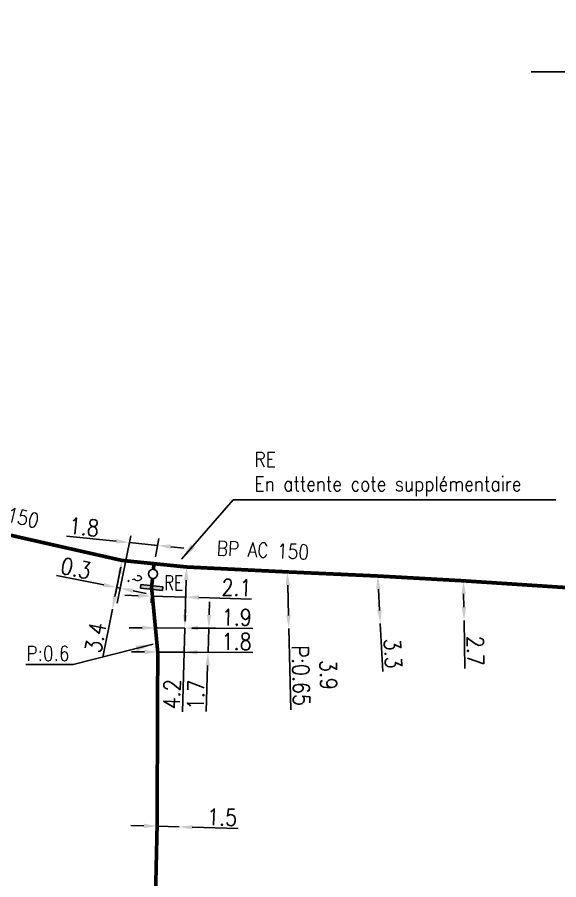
# Model space of a CAD drawing. Header units: millimetres. Extents: x 185000 to 186000, y 127990 to 129010.
# Drawn here: x 185063.8 to 185100.8, y 128191.5 to 128250.4 of the extents above; entities that cross this region are included whole.
import ezdxf
from ezdxf.enums import TextEntityAlignment as Align

# ---------------------------------------------------------------- set-up
doc = ezdxf.new("R2010")
doc.units = ezdxf.units.MM
doc.header["$PDMODE"] = 34
doc.linetypes.add('L_25_AP', pattern=[2000, 1000, 1000])
doc.layers.get('0').update_dxf_attribs({"linetype": 'CONTINUOUS'})
doc.layers.get('DEFPOINTS').update_dxf_attribs({"linetype": 'CONTINUOUS'})
for name, color, linetype in [('L_150', 1, 'CONTINUOUS'), ('L_340', 7, 'CONTINUOUS'), ('L_930', 7, 'CONTINUOUS')]:
    doc.layers.add(name, color=color, linetype=linetype)
doc.styles.add('G_ROMANS', font='ROMANS.SHX', dxfattribs={"width": 0.75})
doc.styles.get("Standard").update_dxf_attribs({"font": 'romans.shx', "width": 0.85})
doc.dimstyles.get("Standard").update_dxf_attribs({"dimtxt": 1.5, "dimasz": 1.2, "dimexe": 0.625, "dimexo": 0.625, "dimgap": 0.25, "dimtad": 1, "dimdec": 1, "dimzin": 0, "dimdsep": 46, "dimtxsty": 'Standard', "dimcen": -0.5, "dimadec": 0, "dimazin": 0, "dimtfac": 1, "dimtdec": 1, "dimtmove": 0, "dimatfit": 3, "dimfxl": 0, "dimtolj": 1, "dimtzin": 0, "dimarcsym": 0})

# ---------------------------------------------------------------- blocks, each defined once
blk = doc.blocks.new('*D2118')
at = {"layer": 'DEFPOINTS', "color": 0, "linetype": 'Continuous', "transparency": 16777216}
for p in [(185073.243, 128208.703), (185075.248, 128208.693), (185075.248, 128208.693)]:
    blk.add_point(p, dxfattribs=at)
at = {"layer": 'L_150', "color": 0, "linetype": 'Continuous', "lineweight": -2, "transparency": 16777216}
for p, q in [((185072.343, 128208.708), (185071.443, 128208.713)), ((185073.243, 128208.703), (185075.248, 128208.693)), ((185076.148, 128208.688), (185079.885, 128208.668))]:
    blk.add_line(p, q, dxfattribs=at)
at = {"layer": 'L_150', "color": 0, "linetype": 'Continuous', "transparency": 16777216}
for points in [[(185072.344, 128208.858), (185072.342, 128208.558), (185073.243, 128208.703)], [(185076.149, 128208.838), (185076.148, 128208.538), (185075.248, 128208.693)]]:
    blk.add_solid(points, dxfattribs=at)
at = {"layer": 'L_150', "color": 0, "linetype": 'Continuous', "transparency": 16777216, "insert": (185078.791, 128209.424), "char_height": 1.125, "attachment_point": 5, "rotation": 359.69874}
blk.add_mtext('\\A1;1.9', dxfattribs=at)
blk = doc.blocks.new('*D2119')
at = {"layer": 'DEFPOINTS', "color": 0, "linetype": 'Continuous', "transparency": 16777216}
for p in [(185075.248, 128208.693), (185076.879, 128208.684), (185073.401, 128207.053)]:
    blk.add_point(p, dxfattribs=at)
at = {"layer": 'L_150', "color": 0, "linetype": 'Continuous', "lineweight": -2, "transparency": 16777216}
for p, q in [((185076.905, 128209.584), (185076.931, 128210.483)), ((185075.717, 128208.69), (185077.347, 128208.682)), ((185076.879, 128208.684), (185076.831, 128207.035)), ((185073.87, 128207.05), (185077.3, 128207.032)), ((185076.805, 128206.135), (185076.713, 128202.984))]:
    blk.add_line(p, q, dxfattribs=at)
at = {"layer": 'L_150', "color": 0, "linetype": 'Continuous', "transparency": 16777216}
for points in [[(185076.755, 128209.588), (185077.055, 128209.579), (185076.879, 128208.684)], [(185076.655, 128206.14), (185076.955, 128206.131), (185076.831, 128207.035)]]:
    blk.add_solid(points, dxfattribs=at)
at = {"layer": 'L_150', "color": 0, "linetype": 'Continuous', "transparency": 16777216, "insert": (185075.996, 128204.127), "char_height": 1.125, "attachment_point": 5, "rotation": 88.341}
blk.add_mtext('\\A1;1.7', dxfattribs=at)
blk = doc.blocks.new('*D2120')
at = {"layer": 'DEFPOINTS', "color": 0, "linetype": 'Continuous', "transparency": 16777216}
for p in [(185073.401, 128207.053), (185075.201, 128207.043), (185075.201, 128207.043)]:
    blk.add_point(p, dxfattribs=at)
at = {"layer": 'L_150', "color": 0, "linetype": 'Continuous', "lineweight": -2, "transparency": 16777216}
for p, q in [((185072.501, 128207.058), (185071.601, 128207.062)), ((185073.401, 128207.053), (185075.201, 128207.043)), ((185076.101, 128207.039), (185079.899, 128207.019))]:
    blk.add_line(p, q, dxfattribs=at)
at = {"layer": 'L_150', "color": 0, "linetype": 'Continuous', "transparency": 16777216}
for points in [[(185072.501, 128207.208), (185072.5, 128206.908), (185073.401, 128207.053)], [(185076.101, 128207.189), (185076.1, 128206.889), (185075.201, 128207.043)]]:
    blk.add_solid(points, dxfattribs=at)
at = {"layer": 'L_150', "color": 0, "linetype": 'Continuous', "transparency": 16777216, "insert": (185078.782, 128207.775), "char_height": 1.125, "attachment_point": 5, "rotation": 359.69874}
blk.add_mtext('\\A1;1.8', dxfattribs=at)
blk = doc.blocks.new('*D2121')
at = {"layer": 'DEFPOINTS', "color": 0, "linetype": 'Continuous', "transparency": 16777216}
for p in [(185073.356, 128195.16), (185074.855, 128195.116), (185074.855, 128195.116)]:
    blk.add_point(p, dxfattribs=at)
at = {"layer": 'L_150', "color": 0, "linetype": 'Continuous', "lineweight": -2, "transparency": 16777216}
for p, q in [((185072.456, 128195.186), (185071.557, 128195.212)), ((185073.356, 128195.16), (185074.855, 128195.116)), ((185075.755, 128195.09), (185078.895, 128194.999))]:
    blk.add_line(p, q, dxfattribs=at)
at = {"layer": 'L_150', "color": 0, "linetype": 'Continuous', "transparency": 16777216}
for points in [[(185072.461, 128195.336), (185072.452, 128195.036), (185073.356, 128195.16)], [(185075.759, 128195.24), (185075.75, 128194.94), (185074.855, 128195.116)]]:
    blk.add_solid(points, dxfattribs=at)
at = {"layer": 'L_150', "color": 0, "linetype": 'Continuous', "transparency": 16777216, "insert": (185077.797, 128195.782), "char_height": 1.125, "attachment_point": 5, "rotation": 358.341}
blk.add_mtext('\\A1;1.5', dxfattribs=at)
blk = doc.blocks.new('*D2123')
at = {"layer": 'DEFPOINTS', "color": 0, "linetype": 'Continuous', "transparency": 16777216}
for p in [(185075.369, 128212.861), (185075.248, 128208.693), (185075.248, 128208.693)]:
    blk.add_point(p, dxfattribs=at)
at = {"layer": 'L_150', "color": 0, "linetype": 'Continuous', "lineweight": -2, "transparency": 16777216}
for p, q in [((185075.343, 128211.961), (185075.274, 128209.592)), ((185075.248, 128208.693), (185075.082, 128202.963))]:
    blk.add_line(p, q, dxfattribs=at)
at = {"layer": 'L_150', "color": 0, "linetype": 'Continuous', "transparency": 16777216}
for points in [[(185075.193, 128211.966), (185075.493, 128211.957), (185075.369, 128212.861)], [(185075.125, 128209.597), (185075.424, 128209.588), (185075.248, 128208.693)]]:
    blk.add_solid(points, dxfattribs=at)
at = {"layer": 'L_150', "color": 0, "linetype": 'Continuous', "transparency": 16777216, "insert": (185074.367, 128204.174), "char_height": 1.125, "attachment_point": 5, "rotation": 88.341}
blk.add_mtext('\\A1;4.2', dxfattribs=at)
blk = doc.blocks.new('*D2124')
at = {"layer": 'DEFPOINTS', "color": 0, "linetype": 'Continuous', "transparency": 16777216}
for p in [(185070.965, 128213.307), (185070.845, 128211.412), (185070.55, 128209.923)]:
    blk.add_point(p, dxfattribs=at)
at = {"layer": 'L_150', "color": 0, "linetype": 'Continuous', "lineweight": -2, "transparency": 16777216}
for p, q in [((185070.874, 128212.847), (185070.508, 128211)), ((185069.717, 128211.635), (185066.5, 128212.272)), ((185070.845, 128211.412), (185070.599, 128211.46)), ((185070.641, 128210.383), (185070.936, 128211.871)), ((185071.727, 128211.237), (185072.61, 128211.062))]:
    blk.add_line(p, q, dxfattribs=at)
at = {"layer": 'L_150', "color": 0, "linetype": 'Continuous', "transparency": 16777216}
for points in [[(185069.746, 128211.782), (185069.687, 128211.488), (185070.599, 128211.46)], [(185071.757, 128211.384), (185071.698, 128211.09), (185070.845, 128211.412)]]:
    blk.add_solid(points, dxfattribs=at)
at = {"layer": 'L_150', "color": 0, "linetype": 'Continuous', "transparency": 16777216, "insert": (185067.813, 128212.777), "char_height": 1.125, "attachment_point": 5, "rotation": 348.79198}
blk.add_mtext('\\A1;0.3', dxfattribs=at)
blk = doc.blocks.new('*D2125')
at = {"layer": 'DEFPOINTS', "color": 0, "linetype": 'Continuous', "transparency": 16777216}
for p in [(185070.965, 128213.307), (185070.304, 128209.972), (185070.304, 128209.972)]:
    blk.add_point(p, dxfattribs=at)
at = {"layer": 'L_150', "color": 0, "linetype": 'Continuous', "lineweight": -2, "transparency": 16777216}
for p, q in [((185070.79, 128212.424), (185070.479, 128210.854)), ((185070.304, 128209.972), (185069.658, 128206.711))]:
    blk.add_line(p, q, dxfattribs=at)
at = {"layer": 'L_150', "color": 0, "linetype": 'Continuous', "transparency": 16777216}
for points in [[(185070.643, 128212.453), (185070.937, 128212.395), (185070.965, 128213.307)], [(185070.332, 128210.884), (185070.626, 128210.825), (185070.304, 128209.972)]]:
    blk.add_solid(points, dxfattribs=at)
at = {"layer": 'L_150', "color": 0, "linetype": 'Continuous', "transparency": 16777216, "insert": (185069.158, 128208.046), "char_height": 1.125, "attachment_point": 5, "rotation": 78.79198}
blk.add_mtext('\\A1;3.4', dxfattribs=at)
blk = doc.blocks.new('*D2127')
at = {"layer": 'DEFPOINTS', "color": 0, "linetype": 'Continuous', "transparency": 16777216}
for p in [(185071.463, 128214.53), (185073.145, 128213.086), (185070.55, 128209.923)]:
    blk.add_point(p, dxfattribs=at)
at = {"layer": 'L_150', "color": 0, "linetype": 'Continuous', "lineweight": -2, "transparency": 16777216}
for p, q in [((185070.567, 128214.621), (185067.182, 128214.963)), ((185070.641, 128210.385), (185071.554, 128214.992)), ((185073.392, 128214.335), (185071.463, 128214.53)), ((185073.237, 128213.548), (185073.484, 128214.796)), ((185074.288, 128214.244), (185075.183, 128214.153))]:
    blk.add_line(p, q, dxfattribs=at)
at = {"layer": 'L_150', "color": 0, "linetype": 'Continuous', "transparency": 16777216}
for points in [[(185070.582, 128214.77), (185070.552, 128214.471), (185071.463, 128214.53)], [(185074.303, 128214.393), (185074.273, 128214.095), (185073.392, 128214.335)]]:
    blk.add_solid(points, dxfattribs=at)
at = {"layer": 'L_150', "color": 0, "linetype": 'Continuous', "transparency": 16777216, "insert": (185068.373, 128215.597), "char_height": 1.125, "attachment_point": 5, "rotation": 354.21928}
blk.add_mtext('\\A1;1.8', dxfattribs=at)
blk = doc.blocks.new('*D2128')
at = {"layer": 'DEFPOINTS', "color": 0, "linetype": 'Continuous', "transparency": 16777216}
for p in [(185072.98, 128211.459), (185072.963, 128210.874), (185075.248, 128208.693)]:
    blk.add_point(p, dxfattribs=at)
at = {"layer": 'L_340', "color": 0, "linetype": 'Continuous', "lineweight": -2, "transparency": 16777216}
for p, q in [((185072.064, 128210.9), (185071.164, 128210.926)), ((185072.967, 128210.991), (185072.95, 128210.405)), ((185072.963, 128210.874), (185075.31, 128210.806)), ((185075.262, 128209.161), (185075.323, 128211.274)), ((185076.209, 128210.78), (185079.809, 128210.675))]:
    blk.add_line(p, q, dxfattribs=at)
at = {"layer": 'L_340', "color": 0, "linetype": 'Continuous', "transparency": 16777216}
for points in [[(185072.068, 128211.05), (185072.059, 128210.75), (185072.963, 128210.874)], [(185076.214, 128210.93), (185076.205, 128210.63), (185075.31, 128210.806)]]:
    blk.add_solid(points, dxfattribs=at)
at = {"layer": 'L_340', "color": 0, "linetype": 'Continuous', "transparency": 16777216, "insert": (185078.778, 128211.456), "char_height": 1.125, "attachment_point": 5, "rotation": 358.341}
blk.add_mtext('\\A1;2.1', dxfattribs=at)
blk = doc.blocks.new('*D2129')
at = {"layer": 'DEFPOINTS', "color": 0, "linetype": 'Continuous', "transparency": 16777216}
for p in [(185082.245, 128212.524), (185082.342, 128208.655), (185082.342, 128208.655)]:
    blk.add_point(p, dxfattribs=at)
at = {"layer": 'L_150', "color": 0, "linetype": 'Continuous', "lineweight": -2, "transparency": 16777216}
for p, q in [((185082.267, 128211.624), (185082.319, 128209.555)), ((185082.342, 128208.655), (185082.481, 128203.102))]:
    blk.add_line(p, q, dxfattribs=at)
at = {"layer": 'L_150', "color": 0, "linetype": 'Continuous', "transparency": 16777216}
for points in [[(185082.417, 128211.628), (185082.117, 128211.621), (185082.245, 128212.524)], [(185082.469, 128209.559), (185082.169, 128209.551), (185082.342, 128208.655)]]:
    blk.add_solid(points, dxfattribs=at)
at = {"layer": 'L_150', "color": 0, "linetype": 'Continuous', "transparency": 16777216, "insert": (185084.109, 128205.471), "char_height": 1.125, "attachment_point": 5, "rotation": 271.43462}
blk.add_mtext('\\A1;3.9\\PP:0.65', dxfattribs=at)
blk = doc.blocks.new('L_340_20')
at = {"linetype": 'Continuous'}
blk.add_hatch(color=0, dxfattribs=at).paths.add_polyline_path([(0.125, 0.75), (-0.125, 0.75), (-0.125, -0.75), (0.125, -0.75)])
at = {"color": 0, "linetype": 'Continuous'}
blk.add_lwpolyline([(-0.125, 0.75), (0.125, 0.75), (0.125, -0.75), (-0.125, -0.75)], close=True, dxfattribs=at)
at = {"color": 0, "linetype": 'Continuous', "width": 0.75}
for tag, height, flags, p in [('RE', 1, 8, (0, 2.189)), ('DEF_LEG', 1.2, 3, (0, -5)), ('DEF_COUP', 1.2, 3, (0, -7.5)), ('DEF_TYPE', 1.2, 3, (0, -10))]:
    blk.add_attdef(tag, text='', height=height, dxfattribs=dict(at, flags=flags)).set_placement(p, align=Align.MIDDLE)
blk = doc.blocks.new('L_300_15')
at = {"color": 0, "linetype": 'Continuous'}
blk.add_circle((0, 0), 1.56, dxfattribs=at)
at = {"color": 0, "linetype": 'Continuous', "style": 'G_ROMANS', "width": 0.75}
blk.add_text('?', height=4.69, dxfattribs=at).set_placement((0, -6.56), align=Align.MIDDLE_CENTER)
at = {"color": 0, "linetype": 'Continuous', "width": 0.75}
blk.add_attdef('TYP', text='', height=4.69, dxfattribs=at).set_placement((0, 5.78), align=Align.MIDDLE_CENTER)
at = {"color": 0, "linetype": 'Continuous', "width": 0.75, "flags": 1}
blk.add_attdef('NUM', text='', height=3.75, dxfattribs=at).set_placement((0, -3.75), align=Align.MIDDLE_CENTER)
at = {"color": 0, "linetype": 'Continuous', "width": 0.75, "flags": 3}
for tag, p in [('DEF_LEG', (0, -10.71)), ('DEF_COUP', (0, -13.21)), ('DEF_TYPE', (0, -15.71))]:
    blk.add_attdef(tag, text='', height=1.2, dxfattribs=at).set_placement(p, align=Align.MIDDLE)
blk = doc.blocks.new('*D2131')
at = {"layer": 'DEFPOINTS', "color": 0, "linetype": 'Continuous', "transparency": 16777216}
for p in [(185088.405, 128212.246), (185088.585, 128209.001), (185088.585, 128209.001)]:
    blk.add_point(p, dxfattribs=at)
at = {"layer": 'L_150', "color": 0, "linetype": 'Continuous', "lineweight": -2, "transparency": 16777216}
for p, q in [((185088.455, 128211.348), (185088.535, 128209.9)), ((185088.585, 128209.001), (185088.766, 128205.728))]:
    blk.add_line(p, q, dxfattribs=at)
at = {"layer": 'L_150', "color": 0, "linetype": 'Continuous', "transparency": 16777216}
for points in [[(185088.605, 128211.356), (185088.305, 128211.339), (185088.405, 128212.246)], [(185088.685, 128209.908), (185088.385, 128209.892), (185088.585, 128209.001)]]:
    blk.add_solid(points, dxfattribs=at)
at = {"layer": 'L_150', "color": 0, "linetype": 'Continuous', "transparency": 16777216, "insert": (185089.449, 128206.957), "char_height": 1.125, "attachment_point": 5, "rotation": 273.17049}
blk.add_mtext('\\A1;3.3', dxfattribs=at)
blk = doc.blocks.new('*D2132')
at = {"layer": 'DEFPOINTS', "color": 0, "linetype": 'Continuous', "transparency": 16777216}
for p in [(185094.261, 128211.917), (185094.302, 128209.217), (185094.302, 128209.217)]:
    blk.add_point(p, dxfattribs=at)
at = {"layer": 'L_150', "color": 0, "linetype": 'Continuous', "lineweight": -2, "transparency": 16777216}
for p, q in [((185094.275, 128211.017), (185094.289, 128210.117)), ((185094.302, 128209.217), (185094.353, 128205.939))]:
    blk.add_line(p, q, dxfattribs=at)
at = {"layer": 'L_150', "color": 0, "linetype": 'Continuous', "transparency": 16777216}
for points in [[(185094.425, 128211.019), (185094.125, 128211.014), (185094.261, 128211.917)], [(185094.439, 128210.119), (185094.139, 128210.114), (185094.302, 128209.217)]]:
    blk.add_solid(points, dxfattribs=at)
at = {"layer": 'L_150', "color": 0, "linetype": 'Continuous', "transparency": 16777216, "insert": (185095.084, 128207.139), "char_height": 1.125, "attachment_point": 5, "rotation": 270.88108}
blk.add_mtext('\\A1;2.7', dxfattribs=at)

msp = doc.modelspace()

# ---------------------------------------------------------------- linework, layer by layer
at = {"layer": 'L_150', "linetype": 'L_25_AP', "const_width": 0.25, "flags": 128}
msp.add_lwpolyline([(185000, 128225.253), (185005.946, 128224.823), (185022.217, 128222.55), (185043.161, 128219.533), (185043.161, 128219.533), (185054.883, 128216.942), (185070.965, 128213.307), (185073.145, 128213.086), (185075.369, 128212.861), (185082.245, 128212.524), (185088.405, 128212.246), (185088.405, 128212.246), (185094.261, 128211.917), (185094.261, 128211.917), (185106.075, 128211.139), (185106.075, 128211.139), (185113.847, 128211.184), (185120.046, 128211.064), (185120.455, 128211.057), (185125.926, 128210.961), (185129.275, 128210.902), (185132.667, 128211.861), (185138.655, 128211.684), (185144.574, 128211.641), (185148.656, 128211.416), (185148.656, 128211.416), (185149.957, 128211.459), (185150.508, 128211.359), (185150.918, 128211.284), (185151.331, 128211.209)], dxfattribs=at)
at = {"layer": 'L_150', "linetype": 'L_25_AP', "ltscale": 0.5, "const_width": 0.25, "flags": 128}
for points in [[(185073.145, 128213.086), (185073.106, 128212.701)], [(185064.208, 128036.232), (185064.208, 128036.232), (185064.208, 128036.232), (185064.522, 128039.274), (185064.655, 128040.568), (185065.143, 128046.649), (185065.444, 128058.599), (185065.444, 128058.599), (185066.149, 128069.135), (185067.078, 128081.8), (185067.078, 128081.8), (185068.355, 128085.286), (185068.444, 128085.875), (185068.065, 128088.356), (185068.935, 128100.224), (185068.935, 128100.224), (185069.787, 128109.737), (185069.787, 128109.737), (185070.5, 128121.712), (185070.595, 128123.309), (185071.155, 128127.886), (185071.517, 128134.416), (185071.576, 128136.215), (185071.71, 128140.313), (185072.119, 128152.206), (185072.119, 128152.206), (185072.716, 128164.141), (185072.716, 128164.141), (185072.746, 128164.741), (185072.724, 128171.183), (185073.089, 128183.262), (185073.089, 128183.262), (185073.356, 128195.16), (185073.356, 128195.16), (185073.401, 128207.053), (185073.401, 128207.053), (185073.243, 128208.703), (185072.98, 128211.459), (185073.043, 128212.079)]]:
    msp.add_lwpolyline(points, dxfattribs=at)

# ---------------------------------------------------------------- block references
at = {"layer": 'L_340', "ltscale": 0.5}
ref = msp.add_blockref('L_340_20', (185072.98, 128211.459), dxfattribs=dict(at, rotation=84.21927883338225))
ref.add_attrib('RE', 'RE', dxfattribs={"layer": '0', "color": 0, "linetype": 'Continuous', "height": 1, "width": 0.75}).set_placement((185074.48, 128211.784), align=Align.MIDDLE)
at = {"layer": 'L_930', "ltscale": 0.5, "xscale": 0.2000000000000001, "yscale": 0.2000000000000001, "zscale": 0.2000000000000001, "rotation": 286.0673388718413}
msp.add_blockref('L_300_15', (185073.075, 128212.39), dxfattribs=at)

# ---------------------------------------------------------------- texts
at = {"layer": 'L_150', "linetype": 'Continuous', "width": 0.85}
for rotation, p in [(347.26249, (185062.202, 128216.681)), (357.41685, (185080.579, 128214.012))]:
    msp.add_text('BP AC 150', height=1, rotation=rotation, dxfattribs=at).set_placement(p, align=Align.MIDDLE)
at = {"layer": 'L_150', "linetype": 'Continuous', "insert": (185067.385, 128206.954), "char_height": 1, "attachment_point": 6}
msp.add_mtext('P:0.6', dxfattribs=at)
at = {"layer": 'L_340', "linetype": 'Continuous', "insert": (185080, 128219.203), "char_height": 1, "attachment_point": 4}
msp.add_mtext('RE\\PEn attente cote supplémentaire', dxfattribs=at)

# ---------------------------------------------------------------- dimensions: what is measured, and where the dimension line sits
at = {"layer": 'L_150', "linetype": 'Continuous'}
for base, p1, p2, angle, text, override, picture, middle in [((185071.463, 128214.53), (185073.145, 128213.086), (185070.55, 128209.923), 354.21928, '1.8', {"dimscale": 0.75, "dimatfit": 0}, '*D2127', (185068.297, 128214.85)), ((185070.845, 128211.412), (185070.965, 128213.307), (185070.55, 128209.923), 168.79198, '0.3', {"dimscale": 0.75, "dimatfit": 0}, '*D2124', (185067.667, 128212.041)), ((185082.342, 128208.655), (185082.245, 128212.524), (185082.342, 128208.655), 91.43462, '<>\\PP:0.65', {"dimscale": 0.75}, '*D2129', (185082.422, 128205.429)), ((185075.248, 128208.693), (185073.243, 128208.703), (185075.248, 128208.693), 179.69874, '1.9', {"dimscale": 0.75, "dimatfit": 0}, '*D2118', (185078.787, 128208.674))]:
    dim = msp.add_linear_dim(base=base, p1=p1, p2=p2, angle=angle, text=text, dimstyle='Standard', override=override, dxfattribs=at)
    dim.commit()
    dim.dimension.update_dxf_attribs({"geometry": picture, "text_midpoint": middle, "dimtype": 160})
for base, p1, p2, angle, override, picture, middle in [((185070.304, 128209.972), (185070.965, 128213.307), (185070.304, 128209.972), 78.79198, {"dimscale": 0.75}, '*D2125', (185069.894, 128207.9)), ((185075.248, 128208.693), (185075.369, 128212.861), (185075.248, 128208.693), 88.341, {"dimscale": 0.75}, '*D2123', (185075.117, 128204.152)), ((185088.58495, 128209.0012), (185088.40521, 128212.24623), (185088.58495, 128209.0012), 93.17049, {"dimscale": 0.75}, '*D2131', (185088.70051, 128206.91512)), ((185094.302, 128209.217), (185094.261, 128211.917), (185094.302, 128209.217), 90.88108, {"dimscale": 0.75}, '*D2132', (185094.335, 128207.128)), ((185076.879, 128208.684), (185073.401, 128207.053), (185075.248, 128208.693), 268.341, {"dimscale": 0.75, "dimatfit": 0}, '*D2119', (185076.746, 128204.105)), ((185075.201, 128207.043), (185073.401, 128207.053), (185075.201, 128207.043), 179.69874, {"dimscale": 0.75, "dimatfit": 0}, '*D2120', (185078.778, 128207.025)), ((185074.855, 128195.116), (185073.356, 128195.16), (185074.855, 128195.116), 178.341, {"dimscale": 0.75, "dimlfac": 1, "dimlunit": 2, "dimatfit": 0}, '*D2121', (185077.775, 128195.032))]:
    dim = msp.add_linear_dim(base=base, p1=p1, p2=p2, angle=angle, dimstyle='Standard', override=override, dxfattribs=at)
    dim.commit()
    dim.dimension.update_dxf_attribs({"geometry": picture, "text_midpoint": middle, "dimtype": 160})
at = {"layer": 'L_340', "linetype": 'Continuous'}
dim = msp.add_linear_dim(base=(185072.963, 128210.874), p1=(185075.248, 128208.693), p2=(185072.98, 128211.459), angle=358.341, text='2.1', dimstyle='Standard', override={"dimscale": 0.75, "dimatfit": 0}, dxfattribs=at)
dim.commit()
dim.dimension.update_dxf_attribs({"geometry": '*D2128', "text_midpoint": (185078.756, 128210.706), "dimtype": 160})

# ---------------------------------------------------------------- leaders
at = {"layer": 'L_150', "linetype": 'Continuous', "annotation_type": 0, "has_hookline": 1, "hookline_direction": 1, "text_width": 2.995}
msp.add_leader([(185073.089, 128207.589), (185067.635, 128206.204)], dimstyle='Standard', dxfattribs=at)
at = {"layer": 'L_340', "linetype": 'Continuous', "annotation_type": 0, "has_hookline": 1}
for points, hookline_direction, text_width in [([(185121.766, 128250.391), (185116.917, 128246.659), (185115.717, 128246.659)], 1, 16.595), ([(185075.02, 128213.387), (185078.55, 128217.453), (185079.75, 128217.453)], 0, 20.562)]:
    msp.add_leader(points, dimstyle='Standard', dxfattribs=dict(at, hookline_direction=hookline_direction, text_width=text_width))

doc.saveas('drawing.dxf')
